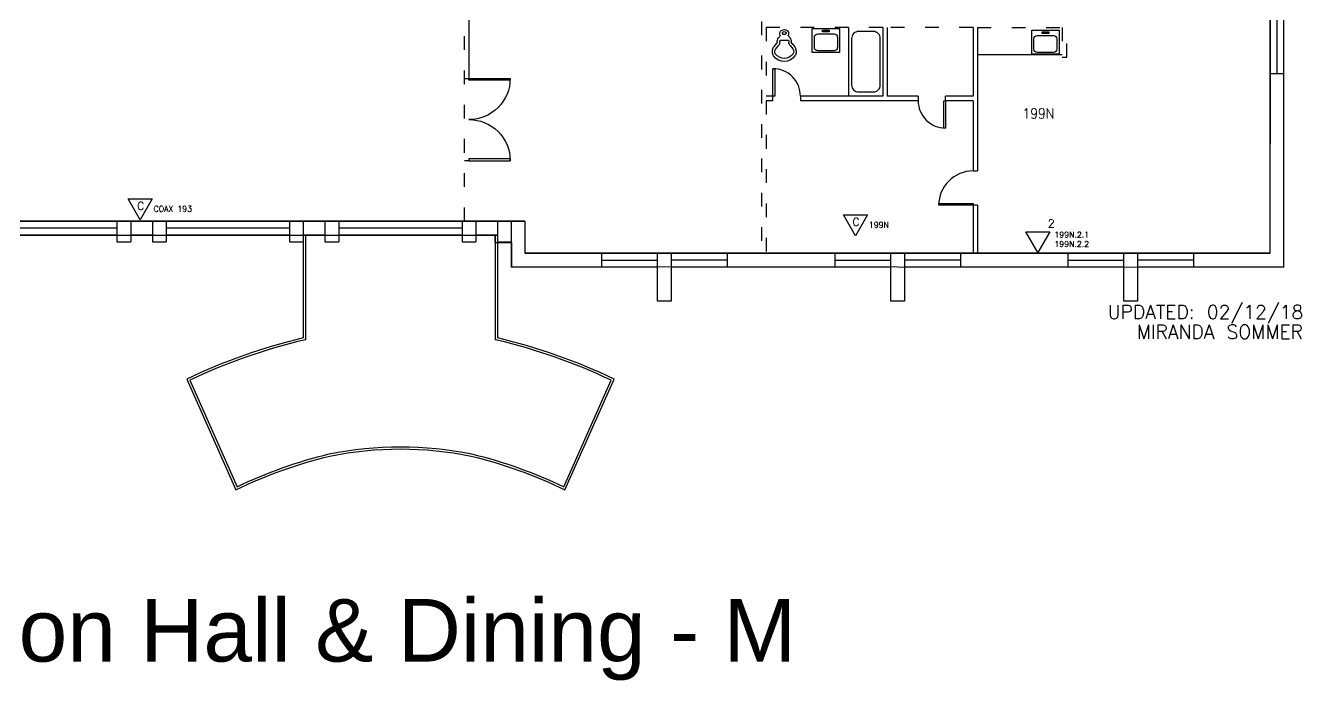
# Model space of a CAD drawing. Header units: inches. Extents: x -460 to 10305, y -938 to 5356.
# Drawn here: x 1351 to 2468, y 3658 to 4231 of the extents above; entities that cross this region are included whole.
import ezdxf
from ezdxf.enums import TextEntityAlignment as Align

# ---------------------------------------------------------------- set-up
doc = ezdxf.new("R2010")
doc.units = ezdxf.units.IN
doc.header["$MEASUREMENT"] = 0
doc.set_wipeout_variables(frame=1)
doc.linetypes.add('01-0263-M-DWG-BFP-ARCH$0$ACAD_ISO03W100', pattern=[30, 12, -18])
for name, color, linetype in [('01-0263-M-DWG-BFP-ARCH$0$SP-CASE', 11, 'Continuous'), ('01-0263-M-DWG-BFP-ARCH$0$SP-DOORS', 5, 'Continuous'), ('01-0263-M-DWG-BFP-ARCH$0$SP-FIXT', 35, 'Continuous'), ('01-0263-M-DWG-BFP-ARCH$0$SP-GROSS', 30, 'Continuous'), ('01-0263-M-DWG-BFP-ARCH$0$SP-PRINT_TEXT', 250, 'Continuous'), ('01-0263-M-DWG-BFP-ARCH$0$SP-RMNO', 7, 'Continuous'), ('01-0263-M-DWG-BFP-ARCH$0$SP-ROOM', 7, 'Continuous'), ('01-0263-M-DWG-BFP-ARCH$0$SP-WALL', 7, 'Continuous'), ('01-0263-M-DWG-BFP-ARCH$0$SP-WINDOWS', 6, 'Continuous'), ('T-Comm-E', 1, 'Continuous')]:
    doc.layers.add(name, color=color, linetype=linetype)
doc.layers.get('01-0263-M-DWG-BFP-ARCH$0$SP-ROOM').off()
doc.styles.add('01-0263-M-DWG-BFP-ARCH$0$ARIAL', font='ARIAL', dxfattribs={"height": 0.2})
doc.styles.add('01-0263-M-DWG-BFP-ARCH$0$ROMANS', font='ROMANS.shx', dxfattribs={"width": 0.9})
doc.styles.add('01-0263-M-DWG-BFP-ARCH$0$STANDARD', font='TXT.shx', dxfattribs={"height": 12})
doc.styles.add('3-32', font='SIMPLEX.shx', dxfattribs={"height": 9})

# ---------------------------------------------------------------- blocks, each defined once
blk = doc.blocks.new('01-0263-M-DWG-BFP-ARCH$0$S')
for p, q in [((4.1, 17.7, 36), (4.1, 8.7, 36)), ((21.3, 20.6, 36), (7, 20.6, 36)), ((24.2, 8.7, 36), (24.2, 17.7, 36)), ((7, 5.8, 36), (21.3, 5.8, 36))]:
    blk.add_line(p, q)
at = {"elevation": 36}
for points in [[(2.2, 1.1), (26.2, 1.1), (26.2, 22.1), (2.2, 22.1)], [(11.2, 2.6), (17.1, 2.6), (17.1, 4.1), (11.2, 4.1)]]:
    blk.add_lwpolyline(points, close=True, dxfattribs=at)
for centre, start, end in [((7, 17.7, 36), 90, 180), ((21.3, 17.7, 36), 0, 90), ((7, 8.7, 36), 180, 270), ((21.3, 8.7, 36), 270, 0)]:
    blk.add_arc(centre, 2.88, start, end)
blk = doc.blocks.new('01-0263-M-DWG-BFP-ARCH$0$AE131')
for points in [[(0.033, 0, 0.094881), (0.06, -0.116, 0.46744), (0.213, -0.16, -0.365617), (0.226, -0.161, 0.00073), (0.295, -0.233, 0.229331), (0.434, -0.284, -0.24614), (0.443, -0.287, 0.007369), (0.546, -0.405, 0.217549), (0.735, -0.487, 0.180057), (0.857, -0.439, 0.396361), (0.857, 0.452, 0.180057), (0.735, 0.5, 0.217549), (0.546, 0.418, 0.007369), (0.443, 0.301, -0.24614), (0.434, 0.297, 0.229331), (0.295, 0.246, 0.00073), (0.226, 0.174, -0.365617), (0.213, 0.173, 0.46744), (0.06, 0.129, 0.094881), (0.033, 0.013, 0.019983)], [(0.367, 0.177, 0.00073), (0.367, -0.163, 0.229331), (0.424, -0.184, -0.24614), (0.519, -0.223, 0.007369), (0.62, -0.338, 0.217549), (0.733, -0.387, 0.169503), (0.787, -0.367, 0.391333), (0.787, 0.38, 0.169503), (0.733, 0.4, 0.217549), (0.62, 0.351, 0.007369), (0.519, 0.236, -0.24614), (0.424, 0.198, 0.229331), (0.367, 0.177)], [(0.143, 0.085), (0.126, 0.08, 0.106977), (0.109, 0.062, 0.074618), (0.098, 0.035), (0.095, 0.006), (0.099, -0.025, 0.074618), (0.109, -0.049, 0.106977), (0.126, -0.067), (0.143, -0.072), (0.16, -0.067, 0.106977), (0.176, -0.049, 0.074618), (0.186, -0.025), (0.19, 0.006), (0.186, 0.038, 0.074618), (0.176, 0.062, 0.106977), (0.16, 0.08)]]:
    blk.add_lwpolyline(points, format="xyb", close=True)
blk = doc.blocks.new('01-0263-M-DWG-BFP-ARCH$0$DOR00')
at = {"color": 0}
for p, q in [((0, 1), (0, 0)), ((1, 0), (1, 1))]:
    blk.add_line(p, q, dxfattribs=at)
blk = doc.blocks.new('01-0263-M-DWG-BFP-ARCH$0$DOR01')
at = {"color": 0}
for p, q in [((1, 1), (0, 1)), ((0, 1), (0, 0)), ((1, 0), (1, 1)), ((0, 0), (1, 0))]:
    blk.add_line(p, q, dxfattribs=at)
blk = doc.blocks.new('01-0263-M-DWG-BFP-ARCH$0$FMGRM1')
at = {"style": '01-0263-M-DWG-BFP-ARCH$0$ROMANS', "width": 0.9}
for tag, p in [('DATA1', (0, -0.443)), ('DATA2', (0, -0.602)), ('DATA3', (0, -0.762)), ('DATA4', (0, -0.921)), ('DATA5', (0, -1.081))]:
    blk.add_attdef(tag, text='', height=0.117, dxfattribs=at).set_placement(p, align=Align.CENTER)
at = {"linetype": 'Continuous'}
blk.add_wipeout([(-0.375, -0.125), (0.375, -0.125), (0.375, 0.125), (-0.375, 0.125)], dxfattribs=at)
at = {"style": '01-0263-M-DWG-BFP-ARCH$0$ROMANS', "width": 0.9}
blk.add_attdef('RMAREA', text='', height=0.117, dxfattribs=at).set_placement((0, -0.284), align=Align.CENTER)
at = {"layer": '01-0263-M-DWG-BFP-ARCH$0$SP-RMNO', "style": '01-0263-M-DWG-BFP-ARCH$0$ROMANS', "width": 0.9}
blk.add_attdef('RMNUMB', text='', height=0.16, dxfattribs=at).set_placement((0, 0), align=Align.MIDDLE)
blk = doc.blocks.new('01-0263-M-DWG-BFP-ARCH', base_point=(-3213.3, 3697.3))
at = {"layer": '01-0263-M-DWG-BFP-ARCH$0$SP-CASE'}
blk.add_line((-955.3, 3882.8), (-1029.3, 3882.8), dxfattribs=at)
at = {"layer": '01-0263-M-DWG-BFP-ARCH$0$SP-DOORS'}
for points in [[(-1184.3, 3846.8, 0.414214), (-1208.3, 3870.8, 0.414214)], [(-1438.3, 3862.3, -0.414214), (-1474.3, 3826.3, -0.414214), (-1438.3, 3790.3, -0.414214)], [(-1081.3, 3842.8, 0.414214), (-1057.3, 3818.8, 0.414214)], [(-1033.3, 3781.3, 0.414214), (-1063.3, 3751.3, 0.414214)]]:
    blk.add_lwpolyline(points, format="xyb", dxfattribs=at)
at = {"layer": '01-0263-M-DWG-BFP-ARCH$0$SP-FIXT'}
blk.add_line((-1142.3, 3906.8), (-1142.3, 3846.8), dxfattribs=at)
blk.add_lwpolyline([(-1139.5, 3897.3), (-1139.5, 3856.4, 0.414214), (-1133.5, 3850.4), (-1120.5, 3850.4, 0.414214), (-1114.5, 3856.4), (-1114.5, 3897.3, 0.414214), (-1120.5, 3903.3), (-1133.5, 3903.3, 0.414214)], format="xyb", close=True, dxfattribs=at)
at = {"layer": '01-0263-M-DWG-BFP-ARCH$0$SP-GROSS'}
blk.add_lwpolyline([(-3213.3, 3697.3), (-2537.3, 3697.3), (-2537.3, 3718.7), (-2524.4, 3718.7), (-2524.4, 3725.1), (-1451.6, 3725.1), (-1451.6, 3718.7), (-1437.1, 3718.7), (-1437.1, 3697.7), (-761.3, 3697.3), (-761.3, 4973.3), (-3213.4, 4973.3), (-3213.3, 3697.3)], close=True, dxfattribs=at)
at = {"layer": '01-0263-M-DWG-BFP-ARCH$0$SP-WALL'}
for p, q in [((-773.3, 4344.4), (-773.3, 3805.4)), ((-761.3, 3697.3), (-761.3, 4248.3)), ((-1474.3, 3915.3), (-1474.3, 3862.3)), ((-1112.3, 3906.8), (-1112.3, 3846.8)), ((-1108.3, 3906.8), (-1108.3, 3846.8)), ((-1033.3, 3906.8), (-1033.3, 3846.8)), ((-1029.3, 3906.8), (-1029.3, 3781.3)), ((-761.3, 3866.3), (-773.3, 3866.3)), ((-1208.3, 3846.8), (-1214.3, 3846.8)), ((-1208.3, 3842.8), (-1214.3, 3842.8)), ((-1112.3, 3846.8), (-1184.3, 3846.8)), ((-1081.3, 3842.8), (-1184.3, 3842.8)), ((-1081.3, 3846.8), (-1108.3, 3846.8)), ((-1033.3, 3846.8), (-1057.3, 3846.8)), ((-1033.3, 3842.8), (-1057.3, 3842.8)), ((-1033.3, 3842.8), (-1033.3, 3781.3)), ((-1033.3, 3751.3), (-1033.3, 3709.3)), ((-1029.3, 3751.3), (-1029.3, 3709.3)), ((-1782.3, 3737.3), (-1782.3, 3719.3)), ((-1770.3, 3737.3), (-1770.3, 3719.3)), ((-1751.3, 3737.3), (-1751.3, 3719.3)), ((-1739.3, 3737.3), (-1739.3, 3719.3)), ((-1631.3, 3737.3), (-1631.3, 3719.3)), ((-1619.3, 3737.3), (-1619.3, 3719.3)), ((-1600.3, 3737.3), (-1600.3, 3719.3)), ((-1588.3, 3737.3), (-1588.3, 3719.3)), ((-1480.3, 3737.3), (-1480.3, 3719.3)), ((-1468.3, 3737.3), (-1468.3, 3719.3)), ((-1449.3, 3737.3), (-1449.3, 3719.3)), ((-1437.3, 3737.3), (-1437.3, 3719.3)), ((-1425.3, 3737.3), (-1425.3, 3709.3)), ((-1619.3, 3725.3), (-1619.3, 3635.3)), ((-1617.3, 3725.3), (-1617.3, 3633.7)), ((-1451.3, 3725.3), (-1451.3, 3633.7)), ((-1449.3, 3725.3), (-1449.3, 3635.3)), ((-1437.3, 3725.3), (-1437.3, 3697.3)), ((-773.3, 3709.3), (-1425.3, 3709.3)), ((-1358.3, 3709.3), (-1358.3, 3697.3)), ((-1309.3, 3667.3), (-1309.3, 3709.3)), ((-1309.3, 3709.3), (-1297.3, 3709.3)), ((-1297.3, 3709.3), (-1297.3, 3667.3)), ((-1248.3, 3709.3), (-1248.3, 3697.3)), ((-1154.3, 3709.3), (-1154.3, 3697.3)), ((-1105.3, 3667.3), (-1105.3, 3709.3)), ((-1105.3, 3709.3), (-1093.3, 3709.3)), ((-1093.3, 3709.3), (-1093.3, 3667.3)), ((-1044.3, 3709.3), (-1044.3, 3697.3)), ((-950.3, 3709.3), (-950.3, 3697.3)), ((-901.3, 3667.3), (-901.3, 3709.3)), ((-901.3, 3709.3), (-889.3, 3709.3)), ((-889.3, 3709.3), (-889.3, 3667.3)), ((-840.3, 3709.3), (-840.3, 3697.3)), ((-761.3, 3697.3), (-889.3, 3697.3)), ((-1297.3, 3667.3), (-1309.3, 3667.3)), ((-1093.3, 3667.3), (-1105.3, 3667.3)), ((-889.3, 3667.3), (-901.3, 3667.3))]:
    blk.add_line(p, q, dxfattribs=at)
at = {"layer": '01-0263-M-DWG-BFP-ARCH$0$SP-WALL', "linetype": '01-0263-M-DWG-BFP-ARCH$0$ACAD_ISO03W100'}
for p, q in [((-1478.3, 3737.3), (-1478.3, 4039.3)), ((-1218.3, 3942.2), (-1218.3, 3709.3)), ((-951.3, 3880.8), (-951.3, 3910.8)), ((-1112.3, 3906.8), (-1214.3, 3906.8)), ((-1214.3, 3906.8), (-1214.3, 3846.8)), ((-1033.3, 3906.8), (-1108.3, 3906.8)), ((-1029.3, 3906.8), (-955.3, 3906.8)), ((-955.3, 3906.8), (-955.3, 3880.8)), ((-955.3, 3880.8), (-951.3, 3880.8)), ((-1214.3, 3842.8), (-1214.3, 3709.3))]:
    blk.add_line(p, q, dxfattribs=at)
at = {"layer": '01-0263-M-DWG-BFP-ARCH$0$SP-WALL'}
for points in [[(-3189.8, 3709.3), (-2549.3, 3709.3), (-2549.3, 3737.3), (-1425.3, 3737.3), (-1425.3, 3709.3), (-773.3, 3709.3), (-773.3, 4896.8)], [(-1425.3, 3737.3), (-2549.3, 3737.3)], [(-1782.3, 3725.3), (-1890.3, 3725.3)], [(-1782.3, 3719.3), (-1770.3, 3719.3)], [(-1770.3, 3725.3), (-1751.3, 3725.3)], [(-1751.3, 3725.3), (-1770.3, 3725.3)], [(-1751.3, 3719.3), (-1739.3, 3719.3)], [(-1631.3, 3725.3), (-1739.3, 3725.3)], [(-1631.3, 3719.3), (-1619.3, 3719.3)], [(-1619.3, 3725.3), (-1600.3, 3725.3)], [(-1619.3, 3725.3), (-1600.3, 3725.3)], [(-1600.3, 3725.3), (-1619.3, 3725.3)], [(-1600.3, 3719.3), (-1588.3, 3719.3)], [(-1480.3, 3725.3), (-1588.3, 3725.3)], [(-1480.3, 3719.3), (-1468.3, 3719.3)], [(-1468.3, 3725.3), (-1449.3, 3725.3)], [(-1449.3, 3725.3), (-1468.3, 3725.3)], [(-1449.3, 3719.3), (-1437.3, 3719.3)], [(-1309.3, 3697.3), (-1437.3, 3697.3)], [(-1105.3, 3697.3), (-1297.3, 3697.3)], [(-901.3, 3697.3), (-1093.3, 3697.3)]]:
    blk.add_lwpolyline(points, dxfattribs=at)
for points in [[(-1619.3, 3635.3, 0.053067), (-1721.3, 3599.3), (-1678.2, 3502.4, -0.053955)], [(-1617.3, 3633.7, 0.000972), (-1618.8, 3633.4, 0.052096), (-1718.7, 3598.3), (-1677.2, 3505.1, -0.052702)], [(-1678.2, 3502.4, -0.053955), (-1596.1, 3531.9, -0.101905), (-1472.4, 3531.9, -0.053955), (-1390.4, 3502.4), (-1347.3, 3599.3, 0.053067), (-1449.3, 3635.3, 0.10412)], [(-1677.2, 3505.1, -0.052702), (-1596.6, 3533.8, -0.10196), (-1472, 3533.8, -0.052702), (-1391.4, 3505.1), (-1349.9, 3598.3, 0.052096), (-1449.7, 3633.4, 0.000972), (-1451.3, 3633.7, 0.052096)]]:
    blk.add_lwpolyline(points, format="xyb", dxfattribs=at)
at = {"layer": '01-0263-M-DWG-BFP-ARCH$0$SP-WINDOWS'}
for p, q in [((-767.3, 3866.3), (-767.3, 3915.3)), ((-1358.3, 3703.3), (-1309.3, 3703.3)), ((-1248.3, 3703.3), (-1297.3, 3703.3)), ((-1154.3, 3703.3), (-1105.3, 3703.3)), ((-1044.3, 3703.3), (-1093.3, 3703.3)), ((-950.3, 3703.3), (-901.3, 3703.3)), ((-840.3, 3703.3), (-889.3, 3703.3))]:
    blk.add_line(p, q, dxfattribs=at)
for points in [[(-1782.3, 3731.3), (-1890.3, 3731.3)], [(-1631.3, 3731.3), (-1739.3, 3731.3)], [(-1480.3, 3731.3), (-1588.3, 3731.3)]]:
    blk.add_lwpolyline(points, dxfattribs=at)
at = {"layer": '01-0263-M-DWG-BFP-ARCH$0$SP-DOORS'}
for p, xscale, yscale, zscale, rotation in [((-1208.3, 3846.8), -24, 1.5, 24, 270), ((-1057.3, 3842.8), -24, 1.5, 24, 90), ((-1033.3, 3751.3), 30, -1.5, 30, 180)]:
    blk.add_blockref('01-0263-M-DWG-BFP-ARCH$0$DOR01', p, dxfattribs=dict(at, xscale=xscale, yscale=yscale, zscale=zscale, rotation=rotation))
at = {"layer": '01-0263-M-DWG-BFP-ARCH$0$SP-DOORS', "xscale": 36, "zscale": 36}
for p, yscale in [((-1474.3, 3862.3), -1.5), ((-1474.3, 3790.3), 1.5)]:
    blk.add_blockref('01-0263-M-DWG-BFP-ARCH$0$DOR01', p, dxfattribs=dict(at, yscale=yscale))
at = {"layer": '01-0263-M-DWG-BFP-ARCH$0$SP-FIXT', "xscale": -28.00000000000001, "yscale": 21, "zscale": 17, "rotation": 89.9999984647663}
blk.add_blockref('01-0263-M-DWG-BFP-ARCH$0$AE131', (-1198.3, 3905.9, -12), dxfattribs=at)
at = {"layer": '01-0263-M-DWG-BFP-ARCH$0$SP-FIXT', "xscale": -1, "rotation": 180}
for p in [(-1176.2, 3907.1), (-984.1, 3905.6)]:
    blk.add_blockref('01-0263-M-DWG-BFP-ARCH$0$S', p, dxfattribs=at)
at = {"layer": '01-0263-M-DWG-BFP-ARCH$0$SP-WALL'}
for p, xscale, yscale, zscale, rotation in [((-1474.3, 3862.3), 72, -4, 72, 270), ((-1208.3, 3846.8), -24, 4, 24, 180), ((-1033.3, 3751.3), 30, -4, 30, 90)]:
    blk.add_blockref('01-0263-M-DWG-BFP-ARCH$0$DOR00', p, dxfattribs=dict(at, xscale=xscale, yscale=yscale, zscale=zscale, rotation=rotation))
at = {"layer": '01-0263-M-DWG-BFP-ARCH$0$SP-WALL', "xscale": -24, "yscale": -4, "zscale": 24}
blk.add_blockref('01-0263-M-DWG-BFP-ARCH$0$DOR00', (-1057.3, 3846.8), dxfattribs=at)
at = {"layer": '01-0263-M-DWG-BFP-ARCH$0$SP-PRINT_TEXT', "style": '01-0263-M-DWG-BFP-ARCH$0$STANDARD'}
for s, p in [('UPDATED: 02/12/18', (-744.3, 3658)), ('MIRANDA SOMMER', (-744.6, 3640.6))]:
    blk.add_text(s, height=12, dxfattribs=at).set_placement(p, align=Align.MIDDLE_RIGHT)
at = {"layer": '01-0263-M-DWG-BFP-ARCH$0$SP-PRINT_TEXT', "linetype": 'Continuous', "style": '01-0263-M-DWG-BFP-ARCH$0$ARIAL'}
blk.add_text('0263 UConn Brien McMahon Hall & Dining - M', height=54.779, dxfattribs=at).set_placement((-1979, 3352.2), align=Align.CENTER)
at = {"layer": '01-0263-M-DWG-BFP-ARCH$0$SP-ROOM', "color": 81, "linetype": '01-0263-M-DWG-BFP-ARCH$0$ACAD_ISO03W100'}
ref = blk.add_blockref('01-0263-M-DWG-BFP-ARCH$0$FMGRM1', (-976.1, 3831.6), dxfattribs=dict(at, xscale=55.19999999999981, yscale=55.19999999999981, zscale=55.19999999999981))
ref.add_attrib('RMNUMB', '199N', dxfattribs={"layer": '01-0263-M-DWG-BFP-ARCH$0$SP-RMNO', "height": 8.83, "style": '01-0263-M-DWG-BFP-ARCH$0$ROMANS', "width": 0.9}).set_placement((-976.1, 3831.6), align=Align.MIDDLE)
blk = doc.blocks.new('VOICE(1)DATA(1)')
for p, q in [((0, 0), (-10.5, 18.2)), ((-10.5, 18.2), (10.5, 18.2)), ((10.5, 18.2), (0, 0))]:
    blk.add_line(p, q)
at = {"insert": (8.8, 29), "char_height": 7, "width": 11.781, "attachment_point": 1, "style": '3-32'}
blk.add_mtext('2', dxfattribs=at)
at = {"style": '3-32', "flags": 1}
for tag, p in [('RM_NUMBER', (69.6, 128.9)), ('UTP_CATEGORY', (69.6, 115.5)), ('QUANTITY_UTP', (69.6, 102.4)), ('WIRELESS_OUTLET_LOCATION', (69.6, 89.4)), ('TELECOMM_ROOM', (69.6, 75.5)), ('QTY_COAX', (68.9, 49)), ('POS_3', (182.2, 20.1)), ('POS_4', (182.2, 11.8)), ('POS_5', (182.2, 3.6)), ('POS_6', (182.2, -4.9))]:
    blk.add_attdef(tag, p, '', height=5, dxfattribs=at)
at = {"flags": 1}
blk.add_attdef('WO_NUMBER', text='', height=5, dxfattribs=at).set_placement((68.5, 31.4), align=Align.BOTTOM_LEFT)
at = {"style": '3-32'}
for tag, p in [('POS_1', (14.5, 13.2)), ('POS_2', (14.5, 5))]:
    blk.add_attdef(tag, p, '', height=5, dxfattribs=at)
blk = doc.blocks.new('COAX')
for p, q in [((0, 0), (-10.5, 18.2)), ((-10.5, 18.2), (10.5, 18.2)), ((10.5, 18.2), (0, 0))]:
    blk.add_line(p, q)
at = {"insert": (-2.8, 15.6), "char_height": 7, "width": 12.703, "attachment_point": 1, "style": '3-32'}
blk.add_mtext('C', dxfattribs=at)
at = {"style": '3-32', "flags": 1}
for tag, p in [('RM_NUMBER', (77.4, 143.4)), ('UTP_CATEGORY', (77.4, 130)), ('QUANTITY_UTP', (77.4, 116.9)), ('WIRELESS_OUTLET_LOCATION', (77.4, 103.9)), ('TELECOMM_ROOM', (77.4, 90)), ('QTY_COAX', (76.2, 61.6)), ('POS_2', (195.3, 34.7)), ('POS_3', (195.3, 26.2)), ('POS_4', (195.3, 18.1)), ('POS_5', (195.3, 9.9)), ('POS_6', (195.3, 1.4))]:
    blk.add_attdef(tag, p, '', height=5, dxfattribs=at)
at = {"flags": 1}
blk.add_attdef('WO_NUMBER', text='', height=5, dxfattribs=at).set_placement((76.1, 44.5), align=Align.BOTTOM_LEFT)
at = {"style": '3-32'}
blk.add_attdef('POS_1', (11.7, 7), '', height=5, dxfattribs=at)

msp = doc.modelspace()

# ---------------------------------------------------------------- block references
msp.add_blockref('01-0263-M-DWG-BFP-ARCH', (0.3, 4020.1))

# ---------------------------------------------------------------- next in the draw order: block references
at = {"layer": 'T-Comm-E'}
for name, p, values in [('COAX', (1451.6, 4061.5), {'POS_1': 'COAX 193'}), ('COAX', (2077.5, 4047.5), {'POS_1': '199N'}), ('VOICE(1)DATA(1)', (2237, 4032.7), {'POS_1': '199N.2.1', 'POS_2': '199N.2.2'})]:
    msp.add_blockref(name, p, dxfattribs=at).add_auto_attribs(values)

doc.saveas('drawing.dxf')
